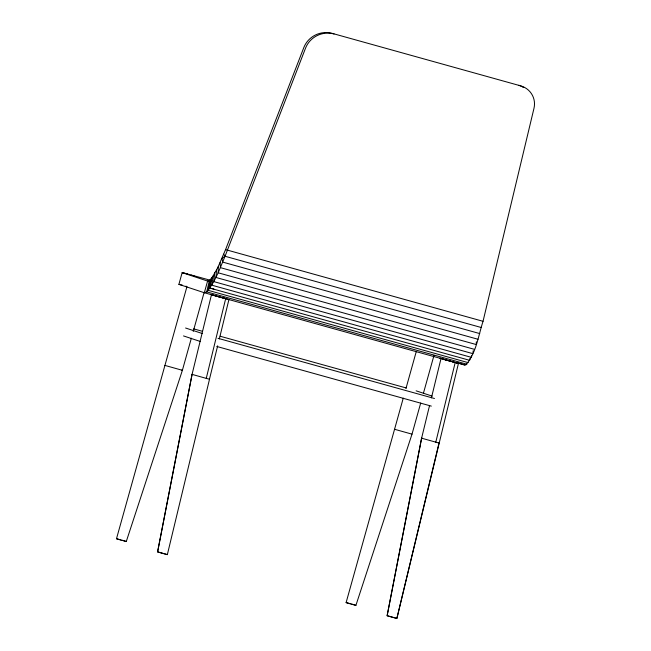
<?xml version="1.0" encoding="UTF-8"?>
<svg xmlns="http://www.w3.org/2000/svg" width="651" height="651" viewBox="0 0 651 651"><rect width="100%" height="100%" fill="white"/><g stroke="black" fill="none" stroke-linecap="round" stroke-linejoin="round"><path stroke-width="0.98" d="M429.505 405.736L421.604 438.18L387.133 615.724L396.866 618.45L458.442 363.421L454.121 362.2L465.693 365.065C476.239 353.249 478.273 335.981 483.034 321.301L533.991 108.269A19.725 19.091 -20.2 0 0 520.613 85.842L332.344 33.404A23.346 22.606 -20.2 0 0 303.797 47.613L225.563 249.618L218.313 266.422L218.175 272.793L213.813 281.614L208.206 290.338L206.692 291.876L204.324 292.738L178.895 284.349L182.158 272.647L183.387 272.915M476.329 341.832L476.263 344.558L218.175 272.793L225.043 256.266L305.522 48.182A23.346 22.606 -20.2 0 1 334.069 33.974M218.313 266.422L216.571 269.872L215.945 277.464L474.538 349.375M216.571 269.872L214.708 272.867L213.813 281.614L472.846 353.648M472.968 352.679L473.212 350.751M214.708 272.867L213.333 275.536L211.787 285.179L471.21 357.309L471.519 355.381M470.014 358.432L469.656 360.32L209.915 288.1L211.884 277.668L213.333 275.536M212.039 294.854L211.477 294.716L192.069 374.358L157.599 551.902L167.34 554.628M439.034 443.062L421.604 438.18L387.133 615.724L396.882 618.442L439.002 443.038L438.367 442.843M208.206 290.338L210.566 279.312L211.884 277.668L208.206 290.338L468.207 362.64M192.631 374.496L192.069 374.358L157.599 551.902L167.348 554.619L209.508 379.24L206.253 378.377L225.661 298.736L215.912 295.961M217.654 345.811L209.467 379.216M219.33 338.927L228.916 299.598L228.249 299.379M431.426 397.867L441.012 358.538L448.734 360.768M435.779 442.2L455.187 362.558L452.16 361.663M120.834 539.996L116.488 538.743L186.951 286.627M191.345 338.203L182.386 370.305L126.294 541.486L116.488 538.743M193.249 331.392L204.113 292.486M350.458 603.843L346.112 602.59L403.262 398.143M405.98 388.419L416.298 351.45M346.112 602.59L355.918 605.34L412.01 434.152L420.701 403.026M423.41 393.302L434.005 355.365M210.566 279.312L208.629 281.077L207.596 281.045L182.109 272.631L185.812 273.55M481.406 327.551L225.043 256.266L221.926 258.52L222.748 262.117L479.722 333.572M178.895 284.349L182.549 285.252M209.915 288.1L213.862 289.028M186.349 286.383L185.795 286.245L186.463 286.473M228.916 299.598L222.634 297.841M440.499 358.319L439.946 358.18L440.613 358.408M457.376 363.063L455.716 362.631M165.509 365.561L164.955 365.423L182.386 370.305L181.719 370.077M412.01 434.152L394.612 429.294M421.604 438.18L422.157 438.318M184.29 273.151L187.472 273.998M212.08 294.789L210.419 294.358L211.087 294.577M187.333 273.957L189.417 274.519M189.295 274.478L191.614 275.113M191.508 275.08L194.039 275.772M193.965 275.755L199.483 277.269A487.371 3.401 15.6 0 1 210.159 280.215M444.267 359.409L445.577 359.767M206.253 378.377L192.11 374.39M220.429 297.23L221.893 297.637M449.955 361.053L453.226 362.021M483.034 321.301L225.563 249.618M477.997 339.269L220.445 267.651L220.111 262.622M466.881 364.226L206.692 291.876L209.402 280.426L207.596 281.045L204.324 292.738L453.161 361.932M451.021 361.411L443.445 359.222M193.672 328.869L202.485 331.326M220.119 336.225L406.248 387.98M217.995 338.308L434.486 398.51M216.791 346.462L431.32 406.118M219.2 296.946L212.267 294.927M351.573 604.087L355.918 605.34M121.957 540.232L126.294 541.486M224.082 298.182L225.417 298.565M214.976 295.749L211.477 294.716M456.709 362.843L457.344 363.038M457.775 363.201L458.442 363.421M458.019 362.941L464.668 365.138M416.127 390.836L432.118 396.109M185.584 328.014L202.526 333.597M183.501 335.924L200.435 341.506M518.888 85.273L522.647 86.786M522.029 86.55L523.705 87.519M223.757 254.167L225.043 256.266"/></g></svg>
